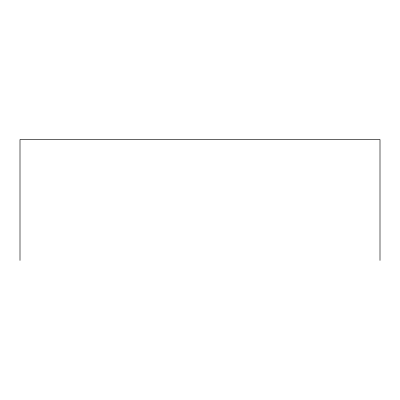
<?xml version="1.0" encoding="UTF-8"?>
<svg xmlns="http://www.w3.org/2000/svg" width="400" height="400" viewBox="0 0 400 400"><rect width="100%" height="100%" fill="white"/><g stroke="black" fill="none" stroke-linecap="round" stroke-linejoin="round"><path stroke-width="0.6" d="M380 260.46L380 139.54L20 139.54L20 260.46"/></g></svg>
